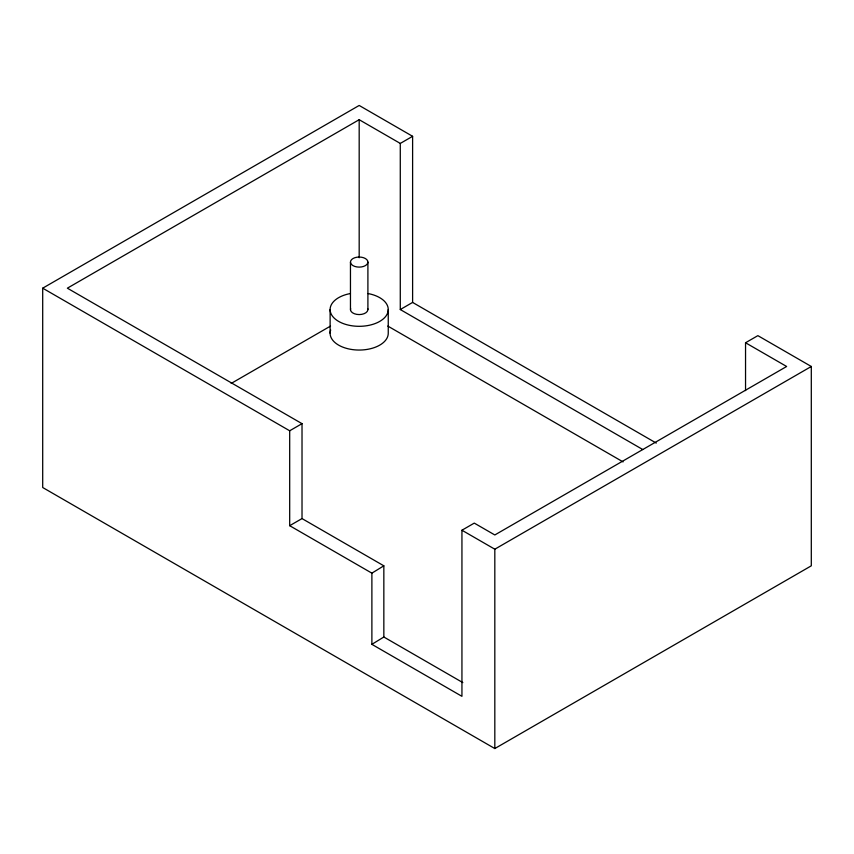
<?xml version="1.0" encoding="UTF-8"?>
<svg xmlns="http://www.w3.org/2000/svg" width="854" height="854" viewBox="0 0 854 854"><rect width="100%" height="100%" fill="white"/><g stroke="black" fill="none" stroke-linecap="round" stroke-linejoin="round"><path stroke-width="1.28" d="M745.542 342.753L786.641 366.483L494.818 534.967L474.269 523.107L461.939 530.227L461.939 696.33L371.885 644.343L371.885 573.151L383.841 565.818L302.017 518.581L289.687 525.69L289.687 430.779L42.7 288.182L42.7 487.517L494.818 748.542L811.3 565.818L811.3 366.483L757.872 335.643L745.542 342.753L745.542 390.598M371.885 644.343L383.841 637.009L383.841 565.818M42.7 288.182L359.182 105.458L412.61 136.309L412.61 302.423L656.256 443.087M412.61 136.309L400.28 143.429L359.182 119.699L67.359 288.182L302.017 423.659L302.017 518.581M231.178 383.435L330.541 326.068M400.28 143.429L400.28 309.543L412.61 302.423M289.687 430.779L302.017 423.659M461.939 530.227L494.818 549.207L811.3 366.483M400.28 309.543L642.774 449.535M387.801 326.068L623.078 461.897M289.687 525.69L371.885 573.151M383.841 637.009L462.825 682.602M494.818 549.207L494.818 748.542M388.25 309.543L388.25 333.273A29.068 16.781 0 0 1 356.331 349.969A29.068 16.781 0 0 1 330.679 329.986M367.903 262.082A8.721 5.039 0 0 1 354.826 266.437A8.721 5.039 0 0 1 354.826 257.716A8.721 5.039 0 0 1 367.903 262.082L367.903 309.543M359.182 119.699L359.182 257.769M350.46 262.082L350.46 309.543M330.124 309.543L330.124 333.273M367.732 308.561A8.721 5.039 0 0 1 359.182 314.571A8.721 5.039 0 0 1 350.631 308.561M367.914 293.53A29.068 16.781 0 0 1 382.741 319.364A29.068 16.781 0 0 1 335.622 319.364A29.068 16.781 0 0 1 350.45 293.53"/></g></svg>
